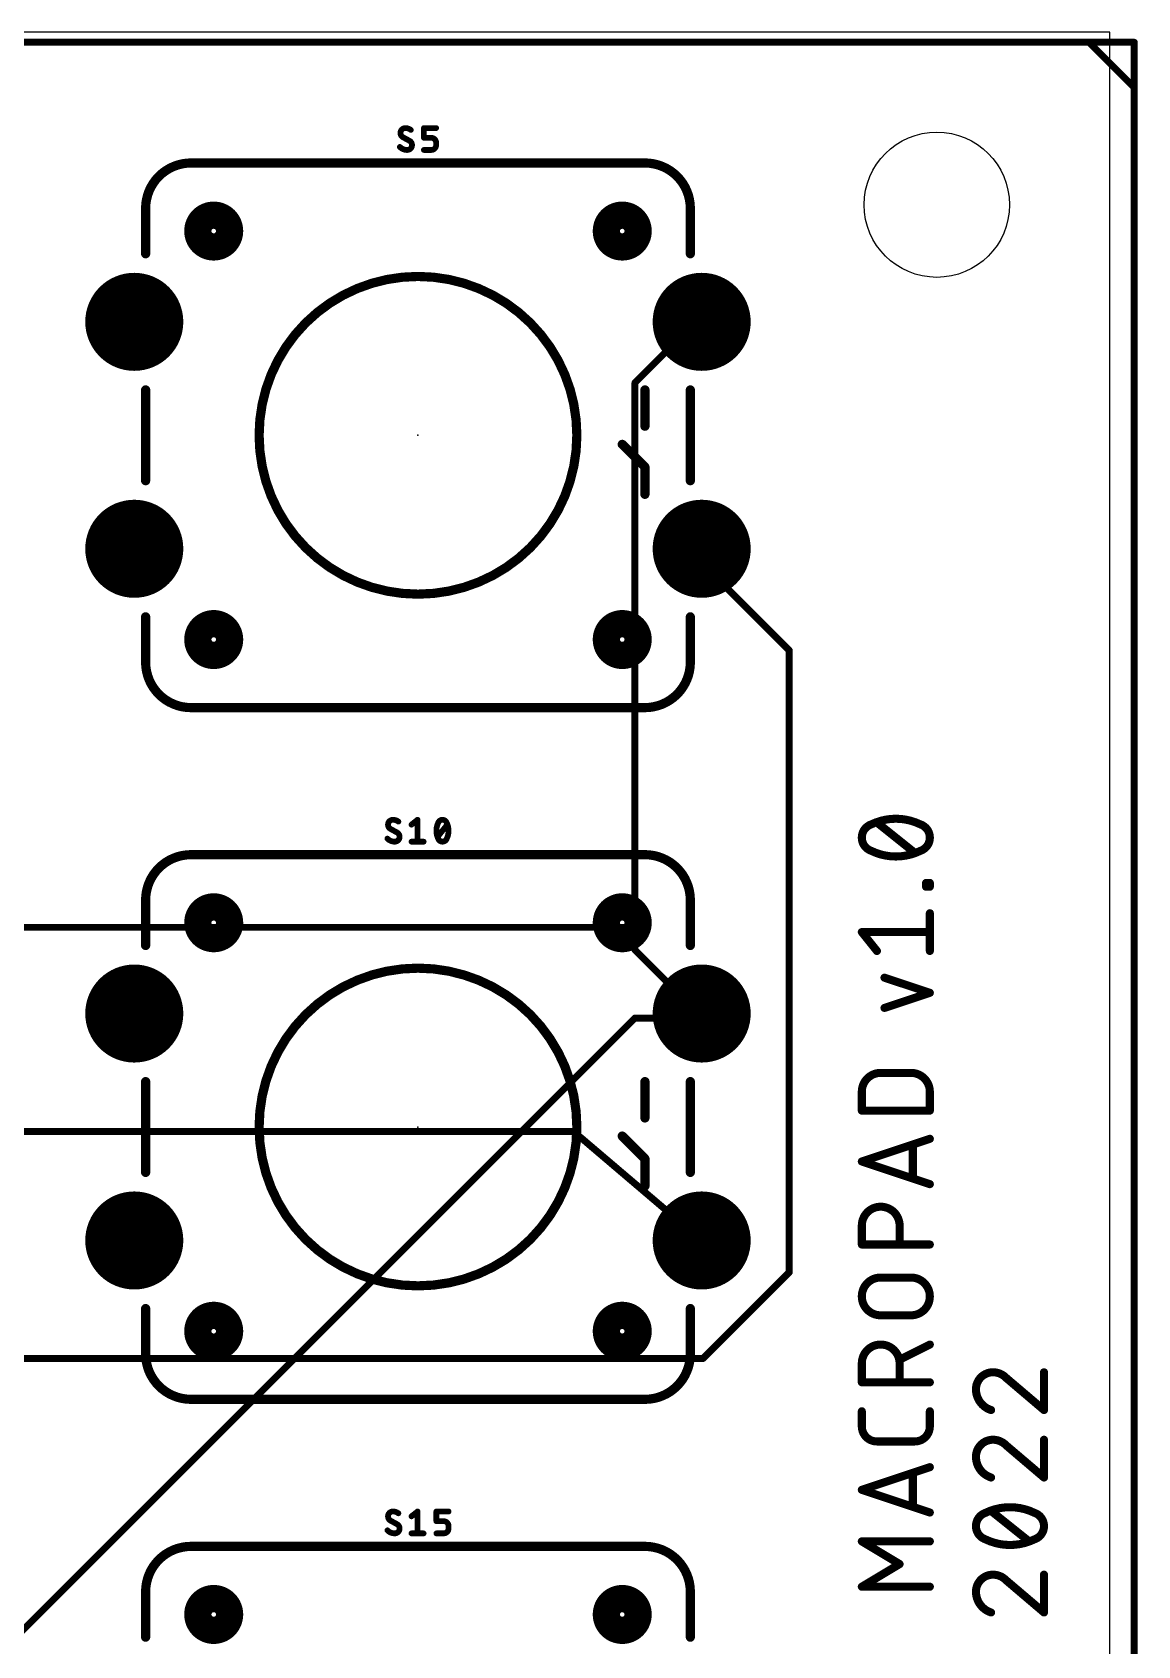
# Model space of a CAD drawing. Extents: x -3 to 125, y 0 to 62.
# Drawn here: x 100.72 to 125.08, y 26.67 to 62.22 of the extents above; entities that cross this region are included whole.
import ezdxf

# ---------------------------------------------------------------- set-up
doc = ezdxf.new("R2010")
doc.units = 0
for name, color, linetype in [('1', 12, 'CONTINUOUS'), ('16', 132, 'CONTINUOUS'), ('17', 122, 'CONTINUOUS'), ('20', 31, 'CONTINUOUS'), ('21', 251, 'CONTINUOUS'), ('23', 53, 'CONTINUOUS'), ('25', 251, 'CONTINUOUS'), ('51', 251, 'CONTINUOUS')]:
    doc.layers.add(name, color=color, linetype=linetype)

# ---------------------------------------------------------------- blocks, each defined once
blk = doc.blocks.new('ROUNDP')
at = {"const_width": 0.5}
blk.add_lwpolyline([(0, -0.25, 1), (0, 0.25, 1), (0, -0.25)], format="xyb", dxfattribs=at)

msp = doc.modelspace()

# ---------------------------------------------------------------- linework, layer by layer
at = {"layer": '1', "const_width": 0.1524}
for points in [[(124, 62), (0, 62)], [(125, 61), (124, 62)], [(125, 0), (125, 61)], [(115, 55.5), (115.47, 55.84)], [(115, 55.5), (114, 54.5)], [(114, 54.5), (114, 42.5)], [(115.5, 50.5), (115.47, 50.84)], [(115.5, 50.5), (117.4, 48.6)], [(117.4, 48.6), (117.4, 34.9)], [(114, 42.5), (100.5, 42.5)], [(114, 42.5), (114, 42)], [(114, 42), (115, 41)], [(115, 41), (115.47, 40.6)], [(112.65, 38), (28.5, 38)], [(112.65, 38), (115.47, 35.6)], [(117.4, 34.9), (115.5, 33)], [(115.5, 33), (37, 33)]]:
    msp.add_lwpolyline(points, dxfattribs=at)
at = {"layer": '1', "const_width": 0.0762}
for points in [[(124.0269, 62.0269, 1), (123.9731, 61.9731)], [(124, 61.9619, 1), (124, 62.0381)], [(125.0381, 61, 1), (124.9619, 61)], [(124.9731, 60.9731, 1), (125.0269, 61.0269)], [(115.4923, 55.8091, 1), (115.4477, 55.8709)], [(114.9777, 55.5309, 1), (115.0223, 55.4691)], [(115.0269, 55.4731, 1), (114.9731, 55.5269)], [(114.0381, 54.5, 1), (113.9619, 54.5)], [(113.9731, 54.5269, 1), (114.0269, 54.4731)], [(115.508, 50.8433, 1), (115.432, 50.8367)], [(115.5269, 50.5269, 1), (115.4731, 50.4731)], [(115.462, 50.4967, 1), (115.538, 50.5033)], [(117.4381, 48.6, 1), (117.3619, 48.6)], [(117.3731, 48.5731, 1), (117.4269, 48.6269)], [(114.0381, 42.5, 1), (113.9619, 42.5)], [(113.9619, 42.5, 1), (114.0381, 42.5)], [(114, 42.4619, 1), (114, 42.5381)], [(113.9619, 42, 1), (114.0381, 42)], [(114.0269, 42.0269, 1), (113.9731, 41.9731)], [(115.0247, 41.029, 1), (114.9753, 40.971)], [(114.9731, 40.9731, 1), (115.0269, 41.0269)], [(115.4453, 40.571, 1), (115.4947, 40.629)], [(112.6747, 38.029, 1), (112.6253, 37.971)], [(112.65, 37.9619, 1), (112.65, 38.0381)], [(115.4453, 35.571, 1), (115.4947, 35.629)], [(117.3619, 34.9, 1), (117.4381, 34.9)], [(117.4269, 34.8731, 1), (117.3731, 34.9269)], [(115.4731, 33.0269, 1), (115.5269, 32.9731)], [(115.5, 32.9619, 1), (115.5, 33.0381)]]:
    msp.add_lwpolyline(points, format="xyb", dxfattribs=at)
at = {"layer": '16', "const_width": 0.1524}
for points in [[(125, 62), (0, 62)], [(125, 0), (125, 62)], [(114, 40.5), (99, 25.5)], [(115, 40.5), (114, 40.5)], [(115, 40.5), (115.47, 40.6)]]:
    msp.add_lwpolyline(points, dxfattribs=at)
at = {"layer": '16', "const_width": 0.0762}
for points in [[(125.0381, 62, 1), (124.9619, 62)], [(125, 61.9619, 1), (125, 62.0381)], [(114, 40.5381, 1), (114, 40.4619)], [(114.0269, 40.4731, 1), (113.9731, 40.5269)], [(114.9921, 40.5373, 1), (115.0079, 40.4627)], [(115, 40.4619, 1), (115, 40.5381)], [(115.4779, 40.5627, 1), (115.4621, 40.6373)]]:
    msp.add_lwpolyline(points, format="xyb", dxfattribs=at)
at = {"layer": '20'}
for p, q in [((124.46, 62.22), (0, 62.22)), ((124.46, 0), (124.46, 62.22))]:
    msp.add_line(p, q, dxfattribs=at)
msp.add_circle((120.65, 58.42), 1.6, dxfattribs=at)
at = {"layer": '21'}
for points, const_width in [([(104.22, 59.34, 0.4142), (103.22, 58.34)], 0.2032), ([(104.22, 59.3908, 1), (104.22, 59.2892)], 0.1016), ([(104.22, 59.2892, 1), (104.22, 59.3908)], 0.1016), ([(115.22, 58.34, 0.4142), (114.22, 59.34)], 0.2032), ([(114.22, 59.3908, 1), (114.22, 59.2892)], 0.1016), ([(114.22, 59.2892, 1), (114.22, 59.3908)], 0.1016), ([(103.2708, 58.34, 1), (103.1692, 58.34)], 0.1016), ([(103.1692, 58.34, 1), (103.2708, 58.34)], 0.1016), ([(104.72, 57.54, 1), (104.72, 58.14, 1), (104.72, 57.54)], 0.7), ([(113.72, 57.54, 1), (113.72, 58.14, 1), (113.72, 57.54)], 0.7), ([(115.2708, 58.34, 1), (115.1692, 58.34)], 0.1016), ([(115.1692, 58.34, 1), (115.2708, 58.34)], 0.1016), ([(103.1692, 57.34, 1), (103.2708, 57.34)], 0.1016), ([(115.1692, 57.34, 1), (115.2708, 57.34)], 0.1016), ([(109.22, 49.84, 1), (109.22, 56.84, 1), (109.22, 49.84)], 0.2032), ([(103.2708, 54.34, 1), (103.1692, 54.34)], 0.1016), ([(115.2708, 54.34, 1), (115.1692, 54.34)], 0.1016), ([(103.1692, 52.34, 1), (103.2708, 52.34)], 0.1016), ([(115.1692, 52.34, 1), (115.2708, 52.34)], 0.1016), ([(103.2708, 49.34, 1), (103.1692, 49.34)], 0.1016), ([(104.72, 48.54, 1), (104.72, 49.14, 1), (104.72, 48.54)], 0.7), ([(113.72, 48.54, 1), (113.72, 49.14, 1), (113.72, 48.54)], 0.7), ([(115.2708, 49.34, 1), (115.1692, 49.34)], 0.1016), ([(103.22, 48.34, 0.4142), (104.22, 47.34)], 0.2032), ([(103.2708, 48.34, 1), (103.1692, 48.34)], 0.1016), ([(103.1692, 48.34, 1), (103.2708, 48.34)], 0.1016), ([(114.22, 47.34, 0.4142), (115.22, 48.34)], 0.2032), ([(115.2708, 48.34, 1), (115.1692, 48.34)], 0.1016), ([(115.1692, 48.34, 1), (115.2708, 48.34)], 0.1016), ([(104.22, 47.3908, 1), (104.22, 47.2892)], 0.1016), ([(104.22, 47.2892, 1), (104.22, 47.3908)], 0.1016), ([(114.22, 47.3908, 1), (114.22, 47.2892)], 0.1016), ([(114.22, 47.2892, 1), (114.22, 47.3908)], 0.1016), ([(119.206, 44.7673, 0.3205), (118.9979, 44.4759)], 0.1778), ([(119.7472, 44.8922, 0.1139), (119.206, 44.7673)], 0.1778), ([(119.1866, 44.8072, 1), (119.2255, 44.7273)], 0.0889), ([(119.2205, 44.7252, 1), (119.1916, 44.8093)], 0.0889), ([(119.3587, 44.8436, 1), (119.3032, 44.7742)], 0.0889), ([(120.2884, 44.7673, 0.1139), (119.7472, 44.8922)], 0.1778), ([(119.7472, 44.9366, 1), (119.7472, 44.8477)], 0.0889), ([(119.7472, 44.8477, 1), (119.7472, 44.9366)], 0.0889), ([(120.3028, 44.8093, 1), (120.2739, 44.7252)], 0.0889), ([(120.4965, 44.4759, 0.3205), (120.2884, 44.7673)], 0.1778), ([(120.2689, 44.7273, 1), (120.3078, 44.8072)], 0.0889), ([(118.9979, 44.4759, 0.3205), (119.206, 44.1845)], 0.1778), ([(119.0423, 44.4759, 1), (118.9535, 44.4759)], 0.0889), ([(118.9535, 44.4759, 1), (119.0423, 44.4759)], 0.0889), ([(120.2884, 44.1845, 0.3205), (120.4965, 44.4759)], 0.1778), ([(120.5409, 44.4759, 1), (120.4521, 44.4759)], 0.0889), ([(120.4521, 44.4759, 1), (120.5409, 44.4759)], 0.0889), ([(104.22, 44.1, 0.4142), (103.22, 43.1)], 0.2032), ([(104.22, 44.1508, 1), (104.22, 44.0492)], 0.1016), ([(104.22, 44.0492, 1), (104.22, 44.1508)], 0.1016), ([(115.22, 43.1, 0.4142), (114.22, 44.1)], 0.2032), ([(114.22, 44.1508, 1), (114.22, 44.0492)], 0.1016), ([(114.22, 44.0492, 1), (114.22, 44.1508)], 0.1016), ([(119.206, 44.1845, 0.1139), (119.7472, 44.0596)], 0.1778), ([(119.2255, 44.2245, 1), (119.1866, 44.1445)], 0.0889), ([(119.1916, 44.1425, 1), (119.2205, 44.2266)], 0.0889), ([(119.7472, 44.0596, 0.1139), (120.2884, 44.1845)], 0.1778), ([(119.7472, 44.1041, 1), (119.7472, 44.0152)], 0.0889), ([(119.7472, 44.0152, 1), (119.7472, 44.1041)], 0.0889), ([(120.1357, 44.1082, 1), (120.1912, 44.1776)], 0.0889), ([(120.2739, 44.2266, 1), (120.3028, 44.1425)], 0.0889), ([(120.3078, 44.1445, 1), (120.2689, 44.2245)], 0.0889), ([(120.4577, 43.4769, 1), (120.3688, 43.4769)], 0.0889), ([(120.4132, 43.5214, 1), (120.4132, 43.4325)], 0.0889), ([(120.4132, 43.4381, 1), (120.4132, 43.3492)], 0.0889), ([(120.3688, 43.3937, 1), (120.4577, 43.3937)], 0.0889), ([(120.541, 43.4769, 1), (120.4521, 43.4769)], 0.0889), ([(120.4521, 43.3937, 1), (120.541, 43.3937)], 0.0889), ([(120.4965, 43.4325, 1), (120.4965, 43.5214)], 0.0889), ([(120.4965, 43.3492, 1), (120.4965, 43.4381)], 0.0889), ([(103.2708, 43.1, 1), (103.1692, 43.1)], 0.1016), ([(103.1692, 43.1, 1), (103.2708, 43.1)], 0.1016), ([(104.72, 42.3, 1), (104.72, 42.9, 1), (104.72, 42.3)], 0.7), ([(113.72, 42.3, 1), (113.72, 42.9, 1), (113.72, 42.3)], 0.7), ([(115.2708, 43.1, 1), (115.1692, 43.1)], 0.1016), ([(115.1692, 43.1, 1), (115.2708, 43.1)], 0.1016), ([(120.541, 42.811, 1), (120.4521, 42.811)], 0.0889), ([(119.0326, 42.4225, 1), (118.9632, 42.3669)], 0.0889), ([(118.9979, 42.4391, 1), (118.9979, 42.3502)], 0.0889), ([(120.4965, 42.3502, 1), (120.4965, 42.4391)], 0.0889), ([(103.1692, 42.1, 1), (103.2708, 42.1)], 0.1016), ([(115.1692, 42.1, 1), (115.2708, 42.1)], 0.1016), ([(119.2962, 41.9506, 1), (119.3656, 42.0062)], 0.0889), ([(120.4521, 41.9784, 1), (120.541, 41.9784)], 0.0889), ([(109.22, 34.6, 1), (109.22, 41.6, 1), (109.22, 34.6)], 0.2032), ([(119.5115, 41.432, 1), (119.4834, 41.3476)], 0.0889), ([(120.5106, 41.0146, 1), (120.4824, 41.0989)], 0.0889), ([(120.4824, 41.0146, 1), (120.5106, 41.0989)], 0.0889), ([(119.4834, 40.7659, 1), (119.5115, 40.6816)], 0.0889), ([(103.2708, 39.1, 1), (103.1692, 39.1)], 0.1016), ([(115.2708, 39.1, 1), (115.1692, 39.1)], 0.1016), ([(119.4142, 39.2927, 0.4142), (118.9979, 38.8765)], 0.1778), ([(119.4142, 39.3372, 1), (119.4142, 39.2483)], 0.0889), ([(119.4142, 39.2483, 1), (119.4142, 39.3372)], 0.0889), ([(120.4965, 38.8765, 0.4142), (120.0802, 39.2927)], 0.1778), ([(120.0802, 39.3372, 1), (120.0802, 39.2483)], 0.0889), ([(120.0802, 39.2483, 1), (120.0802, 39.3372)], 0.0889), ([(119.0423, 38.8765, 1), (118.9535, 38.8765)], 0.0889), ([(118.9535, 38.8765, 1), (119.0423, 38.8765)], 0.0889), ([(120.541, 38.8765, 1), (120.4521, 38.8765)], 0.0889), ([(120.4521, 38.8765, 1), (120.541, 38.8765)], 0.0889), ([(118.9979, 38.5046, 1), (118.9979, 38.4157)], 0.0889), ([(118.9535, 38.4602, 1), (119.0423, 38.4602)], 0.0889), ([(120.4521, 38.4602, 1), (120.541, 38.4602)], 0.0889), ([(120.4965, 38.4157, 1), (120.4965, 38.5046)], 0.0889), ([(120.1663, 37.715, 1), (120.0774, 37.715)], 0.0889), ([(120.5106, 37.7977, 1), (120.4824, 37.882)], 0.0889), ([(119.012, 37.3825, 1), (118.9838, 37.2982)], 0.0889), ([(118.9838, 37.3825, 1), (119.012, 37.2982)], 0.0889), ([(103.1692, 37.1, 1), (103.2708, 37.1)], 0.1016), ([(115.1692, 37.1, 1), (115.2708, 37.1)], 0.1016), ([(120.0774, 36.9657, 1), (120.1663, 36.9657)], 0.0889), ([(120.4824, 36.7986, 1), (120.5106, 36.883)], 0.0889), ([(119.8305, 35.9273, 1), (118.9979, 35.9273)], 0.1778), ([(119.0423, 35.9273, 1), (118.9535, 35.9273)], 0.0889), ([(118.9535, 35.9273, 1), (119.0423, 35.9273)], 0.0889), ([(119.8749, 35.9273, 1), (119.786, 35.9273)], 0.0889), ([(119.786, 35.9273, 1), (119.8749, 35.9273)], 0.0889), ([(118.9979, 35.5554, 1), (118.9979, 35.4665)], 0.0889), ([(118.9535, 35.511, 1), (119.0423, 35.511)], 0.0889), ([(119.786, 35.511, 1), (119.8749, 35.511)], 0.0889), ([(120.4965, 35.4665, 1), (120.4965, 35.5554)], 0.0889), ([(119.4142, 34.7834, 1), (119.4142, 33.9509)], 0.1778), ([(119.4142, 34.8279, 1), (119.4142, 34.739)], 0.0889), ([(119.4142, 34.739, 1), (119.4142, 34.8279)], 0.0889), ([(120.0802, 33.9509, 1), (120.0802, 34.7834)], 0.1778), ([(120.0802, 34.8279, 1), (120.0802, 34.739)], 0.0889), ([(120.0802, 34.739, 1), (120.0802, 34.8279)], 0.0889), ([(103.2708, 34.1, 1), (103.1692, 34.1)], 0.1016), ([(104.72, 33.3, 1), (104.72, 33.9, 1), (104.72, 33.3)], 0.7), ([(113.72, 33.3, 1), (113.72, 33.9, 1), (113.72, 33.3)], 0.7), ([(115.2708, 34.1, 1), (115.1692, 34.1)], 0.1016), ([(119.4142, 33.9953, 1), (119.4142, 33.9064)], 0.0889), ([(119.4142, 33.9064, 1), (119.4142, 33.9953)], 0.0889), ([(120.0802, 33.9953, 1), (120.0802, 33.9064)], 0.0889), ([(120.0802, 33.9064, 1), (120.0802, 33.9953)], 0.0889), ([(103.22, 33.1, 0.4142), (104.22, 32.1)], 0.2032), ([(103.2708, 33.1, 1), (103.1692, 33.1)], 0.1016), ([(103.1692, 33.1, 1), (103.2708, 33.1)], 0.1016), ([(114.22, 32.1, 0.4142), (115.22, 33.1)], 0.2032), ([(115.2708, 33.1, 1), (115.1692, 33.1)], 0.1016), ([(115.1692, 33.1, 1), (115.2708, 33.1)], 0.1016), ([(119.8305, 32.891, 1), (118.9979, 32.891)], 0.1778), ([(120.5164, 33.2675, 1), (120.4766, 33.347)], 0.0889), ([(119.0423, 32.891, 1), (118.9535, 32.891)], 0.0889), ([(118.9535, 32.891, 1), (119.0423, 32.891)], 0.0889), ([(119.8106, 33.014, 1), (119.8503, 32.9345)], 0.0889), ([(119.8749, 32.891, 1), (119.786, 32.891)], 0.0889), ([(119.786, 32.891, 1), (119.8749, 32.891)], 0.0889), ([(121.8872, 32.6963, 0.4142), (121.5125, 32.3217)], 0.1778), ([(121.8871, 32.7408, 1), (121.8872, 32.6519)], 0.0889), ([(122.1785, 32.5714, 0.2053), (121.8872, 32.6963)], 0.1778), ([(121.8872, 32.6519, 1), (121.8872, 32.7408)], 0.0889), ([(123.0555, 32.6963, 1), (122.9667, 32.6963)], 0.0889), ([(118.9979, 32.5192, 1), (118.9979, 32.4303)], 0.0889), ([(118.9535, 32.4747, 1), (119.0423, 32.4747)], 0.0889), ([(119.786, 32.4747, 1), (119.8749, 32.4747)], 0.0889), ([(120.4965, 32.4303, 1), (120.4965, 32.5192)], 0.0889), ([(121.5125, 32.3217, 0.3252), (121.8455, 31.8638)], 0.1778), ([(121.5569, 32.3217, 1), (121.4681, 32.3217)], 0.0889), ([(121.4681, 32.3217, 1), (121.557, 32.3217)], 0.0889), ([(122.2073, 32.6053, 1), (122.1498, 32.5376)], 0.0889), ([(122.1464, 32.5408, 1), (122.2107, 32.6021)], 0.0889), ([(104.22, 32.1508, 1), (104.22, 32.0492)], 0.1016), ([(104.22, 32.0492, 1), (104.22, 32.1508)], 0.1016), ([(114.22, 32.1508, 1), (114.22, 32.0492)], 0.1016), ([(114.22, 32.0492, 1), (114.22, 32.1508)], 0.1016), ([(119.0423, 31.8374, 1), (118.9535, 31.8374)], 0.0889), ([(120.541, 31.8374, 1), (120.4521, 31.8374)], 0.0889), ([(121.8318, 31.8215, 1), (121.8592, 31.906)], 0.0889), ([(122.9667, 31.8638, 1), (123.0555, 31.8638)], 0.0889), ([(122.9823, 31.8299, 1), (123.0399, 31.8976)], 0.0889), ([(118.9979, 31.5044, 0.4142), (119.3309, 31.1714)], 0.1778), ([(119.0423, 31.5044, 1), (118.9535, 31.5044)], 0.0889), ([(118.9535, 31.5044, 1), (119.0423, 31.5044)], 0.0889), ([(120.1635, 31.1714, 0.4142), (120.4965, 31.5044)], 0.1778), ([(120.541, 31.5044, 1), (120.4521, 31.5044)], 0.0889), ([(120.4521, 31.5044, 1), (120.541, 31.5044)], 0.0889), ([(121.8872, 31.2097, 0.4142), (121.5125, 30.8351)], 0.1778), ([(121.8871, 31.2542, 1), (121.8872, 31.1653)], 0.0889), ([(122.1785, 31.0848, 0.2053), (121.8872, 31.2097)], 0.1778), ([(121.8872, 31.1653, 1), (121.8872, 31.2542)], 0.0889), ([(123.0555, 31.2097, 1), (122.9667, 31.2097)], 0.0889), ([(119.3309, 31.2158, 1), (119.3309, 31.1269)], 0.0889), ([(119.3309, 31.1269, 1), (119.3309, 31.2158)], 0.0889), ([(120.1635, 31.2158, 1), (120.1635, 31.1269)], 0.0889), ([(120.1635, 31.1269, 1), (120.1635, 31.2158)], 0.0889), ([(122.2073, 31.1187, 1), (122.1498, 31.051)], 0.0889), ([(122.1464, 31.0542, 1), (122.2107, 31.1155)], 0.0889), ([(120.5106, 30.563, 1), (120.4824, 30.6473)], 0.0889), ([(121.5125, 30.8351, 0.3252), (121.8455, 30.3772)], 0.1778), ([(121.5569, 30.8351, 1), (121.4681, 30.8351)], 0.0889), ([(121.4681, 30.8351, 1), (121.557, 30.8351)], 0.0889), ([(120.1663, 30.4803, 1), (120.0774, 30.4803)], 0.0889), ([(121.8318, 30.3349, 1), (121.8592, 30.4195)], 0.0889), ([(122.9667, 30.3772, 1), (123.0555, 30.3772)], 0.0889), ([(122.9823, 30.3433, 1), (123.0399, 30.411)], 0.0889), ([(119.012, 30.1478, 1), (118.9838, 30.0635)], 0.0889), ([(118.9838, 30.1478, 1), (119.012, 30.0635)], 0.0889), ([(120.0774, 29.731, 1), (120.1663, 29.731)], 0.0889), ([(120.4824, 29.5639, 1), (120.5106, 29.6483)], 0.0889), ([(121.7206, 29.5983, 0.3205), (121.5125, 29.3069)], 0.1778), ([(122.2618, 29.7231, 0.1139), (121.7206, 29.5983)], 0.1778), ([(121.7012, 29.6382, 1), (121.7401, 29.5583)], 0.0889), ([(121.7351, 29.5562, 1), (121.7062, 29.6403)], 0.0889), ([(121.8733, 29.6746, 1), (121.8178, 29.6052)], 0.0889), ([(122.2618, 29.7676, 1), (122.2618, 29.6787)], 0.0889), ([(122.803, 29.5983, 0.1139), (122.2618, 29.7231)], 0.1778), ([(122.2618, 29.6787, 1), (122.2618, 29.7676)], 0.0889), ([(122.8174, 29.6403, 1), (122.7885, 29.5562)], 0.0889), ([(123.0111, 29.3069, 0.3205), (122.803, 29.5983)], 0.1778), ([(122.7835, 29.5583, 1), (122.8224, 29.6382)], 0.0889), ([(121.5125, 29.3069, 0.3205), (121.7206, 29.0155)], 0.1778), ([(121.557, 29.3069, 1), (121.4681, 29.3069)], 0.0889), ([(121.4681, 29.3069, 1), (121.5569, 29.3069)], 0.0889), ([(122.803, 29.0155, 0.3205), (123.0111, 29.3069)], 0.1778), ([(123.0555, 29.3069, 1), (122.9667, 29.3069)], 0.0889), ([(122.9667, 29.3069, 1), (123.0555, 29.3069)], 0.0889), ([(104.22, 28.86, 0.4142), (103.22, 27.86)], 0.2032), ([(104.22, 28.9108, 1), (104.22, 28.8092)], 0.1016), ([(104.22, 28.8092, 1), (104.22, 28.9108)], 0.1016), ([(115.22, 27.86, 0.4142), (114.22, 28.86)], 0.2032), ([(114.22, 28.9108, 1), (114.22, 28.8092)], 0.1016), ([(114.22, 28.8092, 1), (114.22, 28.9108)], 0.1016), ([(119.0208, 29.0081, 1), (118.975, 28.9318)], 0.0889), ([(118.9979, 29.0144, 1), (118.9979, 28.9255)], 0.0889), ([(120.4965, 28.9255, 1), (120.4965, 29.0144)], 0.0889), ([(121.7206, 29.0155, 0.1139), (122.2618, 28.8906)], 0.1778), ([(121.7401, 29.0554, 1), (121.7012, 28.9755)], 0.0889), ([(121.7062, 28.9734, 1), (121.7351, 29.0575)], 0.0889), ([(122.2618, 28.8906, 0.1139), (122.803, 29.0155)], 0.1778), ([(122.2618, 28.935, 1), (122.2618, 28.8461)], 0.0889), ([(122.2618, 28.8461, 1), (122.2618, 28.935)], 0.0889), ([(122.6503, 28.9391, 1), (122.7058, 29.0086)], 0.0889), ([(122.7885, 29.0575, 1), (122.8174, 28.9734)], 0.0889), ([(122.8224, 28.9755, 1), (122.7835, 29.0554)], 0.0889), ([(119.8533, 28.4323, 1), (119.8076, 28.5085)], 0.0889), ([(119.8076, 28.4323, 1), (119.8533, 28.5085)], 0.0889), ([(121.8872, 28.2366, 0.4142), (121.5125, 27.8619)], 0.1778), ([(121.8871, 28.281, 1), (121.8872, 28.1921)], 0.0889), ([(122.1785, 28.1117, 0.2053), (121.8872, 28.2366)], 0.1778), ([(121.8872, 28.1921, 1), (121.8872, 28.281)], 0.0889), ([(122.2073, 28.1456, 1), (122.1498, 28.0778)], 0.0889), ([(122.1464, 28.081, 1), (122.2107, 28.1423)], 0.0889), ([(123.0555, 28.2366, 1), (122.9667, 28.2366)], 0.0889), ([(103.2708, 27.86, 1), (103.1692, 27.86)], 0.1016), ([(103.1692, 27.86, 1), (103.2708, 27.86)], 0.1016), ([(104.72, 27.06, 1), (104.72, 27.66, 1), (104.72, 27.06)], 0.7), ([(113.72, 27.06, 1), (113.72, 27.66, 1), (113.72, 27.06)], 0.7), ([(115.2708, 27.86, 1), (115.1692, 27.86)], 0.1016), ([(115.1692, 27.86, 1), (115.2708, 27.86)], 0.1016), ([(118.9979, 28.0153, 1), (118.9979, 27.9264)], 0.0889), ([(118.975, 28.009, 1), (119.0208, 27.9328)], 0.0889), ([(120.4965, 27.9264, 1), (120.4965, 28.0153)], 0.0889), ([(121.5125, 27.8619, 0.3252), (121.8455, 27.404)], 0.1778), ([(121.5569, 27.8619, 1), (121.4681, 27.8619)], 0.0889), ([(121.4681, 27.8619, 1), (121.557, 27.8619)], 0.0889), ([(121.8318, 27.3617, 1), (121.8592, 27.4463)], 0.0889), ([(122.9667, 27.404, 1), (123.0555, 27.404)], 0.0889), ([(122.9823, 27.3701, 1), (123.0399, 27.4379)], 0.0889), ([(103.1692, 26.86, 1), (103.2708, 26.86)], 0.1016), ([(115.1692, 26.86, 1), (115.2708, 26.86)], 0.1016)]:
    msp.add_lwpolyline(points, format="xyb", dxfattribs=dict(at, const_width=const_width))
for points, const_width in [([(104.22, 59.34), (114.22, 59.34)], 0.2032), ([(103.22, 57.34), (103.22, 58.34)], 0.2032), ([(115.22, 58.34), (115.22, 57.34)], 0.2032), ([(103.22, 52.34), (103.22, 54.34)], 0.2032), ([(115.22, 54.34), (115.22, 52.34)], 0.2032), ([(103.22, 48.34), (103.22, 49.34)], 0.2032), ([(115.22, 49.34), (115.22, 48.34)], 0.2032), ([(114.22, 47.34), (104.22, 47.34)], 0.2032), ([(120.1635, 44.1429), (119.3309, 44.8089)], 0.1778), ([(104.22, 44.1), (114.22, 44.1)], 0.2032), ([(120.4132, 43.3937), (120.4132, 43.4769)], 0.1778), ([(120.4132, 43.4769), (120.4965, 43.4769)], 0.1778), ([(120.4965, 43.3937), (120.4132, 43.3937)], 0.1778), ([(120.4965, 43.4769), (120.4965, 43.3937)], 0.1778), ([(103.22, 42.1), (103.22, 43.1)], 0.2032), ([(115.22, 43.1), (115.22, 42.1)], 0.2032), ([(120.4965, 41.9784), (120.4965, 42.811)], 0.1778), ([(119.3309, 41.9784), (118.9979, 42.3947)], 0.1778), ([(118.9979, 42.3947), (120.4965, 42.3947)], 0.1778), ([(120.4965, 41.0568), (119.4974, 41.3898)], 0.1778), ([(119.4974, 40.7238), (120.4965, 41.0568)], 0.1778), ([(103.22, 37.1), (103.22, 39.1)], 0.2032), ([(115.22, 39.1), (115.22, 37.1)], 0.2032), ([(119.4142, 39.2927), (120.0802, 39.2927)], 0.1778), ([(118.9979, 38.4602), (118.9979, 38.8765)], 0.1778), ([(120.4965, 38.8765), (120.4965, 38.4602)], 0.1778), ([(120.4965, 38.4602), (118.9979, 38.4602)], 0.1778), ([(118.9979, 37.3403), (120.4965, 37.8399)], 0.1778), ([(120.1219, 37.715), (120.1219, 36.9657)], 0.1778), ([(120.4965, 36.8408), (118.9979, 37.3403)], 0.1778), ([(118.9979, 35.511), (118.9979, 35.9273)], 0.1778), ([(119.8305, 35.9273), (119.8305, 35.511)], 0.1778), ([(120.4965, 35.511), (118.9979, 35.511)], 0.1778), ([(119.4142, 34.7834), (120.0802, 34.7834)], 0.1778), ([(103.22, 33.1), (103.22, 34.1)], 0.2032), ([(115.22, 34.1), (115.22, 33.1)], 0.2032), ([(120.0802, 33.9509), (119.4142, 33.9509)], 0.1778), ([(120.4965, 33.3073), (119.8305, 32.9742)], 0.1778), ([(118.9979, 32.4747), (118.9979, 32.891)], 0.1778), ([(119.8305, 32.891), (119.8305, 32.4747)], 0.1778), ([(123.0111, 31.8638), (123.0111, 32.6963)], 0.1778), ([(120.4965, 32.4747), (118.9979, 32.4747)], 0.1778), ([(122.1785, 32.5714), (123.0111, 31.8638)], 0.1778), ([(114.22, 32.1), (104.22, 32.1)], 0.2032), ([(118.9979, 31.5044), (118.9979, 31.8374)], 0.1778), ([(120.4965, 31.8374), (120.4965, 31.5044)], 0.1778), ([(123.0111, 30.3772), (123.0111, 31.2097)], 0.1778), ([(120.1635, 31.1714), (119.3309, 31.1714)], 0.1778), ([(122.1785, 31.0848), (123.0111, 30.3772)], 0.1778), ([(118.9979, 30.1056), (120.4965, 30.6052)], 0.1778), ([(120.1219, 30.4803), (120.1219, 29.731)], 0.1778), ([(120.4965, 29.6061), (118.9979, 30.1056)], 0.1778), ([(122.6781, 28.9738), (121.8455, 29.6399)], 0.1778), ([(104.22, 28.86), (114.22, 28.86)], 0.2032), ([(119.8305, 28.4704), (118.9979, 28.9699)], 0.1778), ([(118.9979, 28.9699), (120.4965, 28.9699)], 0.1778), ([(118.9979, 27.9709), (119.8305, 28.4704)], 0.1778), ([(122.1785, 28.1117), (123.0111, 27.404)], 0.1778), ([(123.0111, 27.404), (123.0111, 28.2366)], 0.1778), ([(103.22, 26.86), (103.22, 27.86)], 0.2032), ([(115.22, 27.86), (115.22, 26.86)], 0.2032), ([(120.4965, 27.9709), (118.9979, 27.9709)], 0.1778)]:
    msp.add_lwpolyline(points, dxfattribs=dict(at, const_width=const_width))
at = {"layer": '23'}
for p in [(109.22, 53.34), (109.22, 38.1)]:
    msp.add_point(p, dxfattribs=at)
at = {"layer": '25'}
for points, const_width in [([(108.9414, 60.1091, 0.4142), (108.8342, 60.0019)], 0.127), ([(109.0621, 60.0689, 0.1623), (108.9414, 60.1091)], 0.127), ([(108.9414, 60.1408, 1), (108.9414, 60.0774)], 0.0635), ([(108.9414, 60.0773, 1), (108.9414, 60.1408)], 0.0635), ([(109.043, 60.0435, 1), (109.0811, 60.0943)], 0.0635), ([(109.3511, 60.1409, 1), (109.3511, 60.0774)], 0.0635), ([(109.3829, 60.1091, 1), (109.3194, 60.1091)], 0.0635), ([(109.6192, 60.0774, 1), (109.6192, 60.1409)], 0.0635), ([(108.8208, 59.6935, 0.2), (108.9816, 59.6265)], 0.127), ([(108.8433, 59.7159, 1), (108.7982, 59.6712)], 0.0635), ([(108.8342, 60.0019, 0.2656), (108.8878, 59.908)], 0.127), ([(108.8659, 60.0019, 1), (108.8024, 60.0019)], 0.0635), ([(108.8024, 60.0019, 1), (108.8659, 60.0019)], 0.0635), ([(108.903, 59.9359, 1), (108.8726, 59.8801)], 0.0635), ([(108.8717, 59.8807, 1), (108.9039, 59.9354)], 0.0635), ([(108.9816, 59.6265, 0.4142), (109.0889, 59.7337)], 0.127), ([(109.0514, 59.8549, 1), (109.0191, 59.8002)], 0.0635), ([(109.0889, 59.7337, 0.2656), (109.0353, 59.8276)], 0.127), ([(109.0201, 59.7997, 1), (109.0505, 59.8555)], 0.0635), ([(109.1206, 59.7337, 1), (109.0571, 59.7337)], 0.0635), ([(109.0571, 59.7337, 1), (109.1206, 59.7337)], 0.0635), ([(109.3511, 59.9264, 1), (109.3511, 59.8629)], 0.0635), ([(109.3194, 59.8946, 1), (109.3829, 59.8946)], 0.0635), ([(109.512, 59.9264, 1), (109.512, 59.8629)], 0.0635), ([(109.6192, 59.7874, 0.4142), (109.512, 59.8946)], 0.127), ([(109.512, 59.6265, 0.4142), (109.6192, 59.7337)], 0.127), ([(109.512, 59.8629, 1), (109.512, 59.9264)], 0.0635), ([(109.651, 59.7874, 1), (109.5875, 59.7874)], 0.0635), ([(109.5875, 59.7874, 1), (109.651, 59.7874)], 0.0635), ([(109.651, 59.7337, 1), (109.5875, 59.7337)], 0.0635), ([(109.5875, 59.7337, 1), (109.651, 59.7337)], 0.0635), ([(108.9816, 59.6583, 1), (108.9816, 59.5947)], 0.0635), ([(108.9816, 59.5948, 1), (108.9816, 59.6582)], 0.0635), ([(109.3511, 59.6583, 1), (109.3511, 59.5947)], 0.0635), ([(109.512, 59.6583, 1), (109.512, 59.5947)], 0.0635), ([(109.512, 59.5947, 1), (109.512, 59.6583)], 0.0635), ([(108.5916, 44.7619, 1), (108.5281, 44.7619)], 0.0635), ([(108.5281, 44.7619, 1), (108.5916, 44.7619)], 0.0635), ([(108.6671, 44.8691, 0.4142), (108.5599, 44.7619)], 0.127), ([(108.5599, 44.7619, 0.2656), (108.6135, 44.668)], 0.127), ([(108.7878, 44.8289, 0.1623), (108.6671, 44.8691)], 0.127), ([(108.6671, 44.9008, 1), (108.6671, 44.8374)], 0.0635), ([(108.6671, 44.8373, 1), (108.6671, 44.9008)], 0.0635), ([(108.7687, 44.8035, 1), (108.8068, 44.8543)], 0.0635), ([(109.057, 44.7866, 1), (109.0966, 44.7371)], 0.0635), ([(109.2426, 44.8691, 1), (109.1791, 44.8691)], 0.0635), ([(109.2307, 44.8443, 1), (109.191, 44.8939)], 0.0635), ([(109.6657, 44.8021, 0.1139), (109.6254, 44.6278)], 0.127), ([(109.6356, 44.8124, 1), (109.6957, 44.7918)], 0.0635), ([(109.7595, 44.8691, 0.3205), (109.6657, 44.8021)], 0.127), ([(109.6942, 44.7882, 1), (109.6371, 44.816)], 0.0635), ([(109.8533, 44.8021, 0.3205), (109.7595, 44.8691)], 0.127), ([(109.7595, 44.9008, 1), (109.7595, 44.8374)], 0.0635), ([(109.7595, 44.8374, 1), (109.7595, 44.9008)], 0.0635), ([(109.8935, 44.6278, 0.1139), (109.8533, 44.8021)], 0.127), ([(109.8819, 44.816, 1), (109.8248, 44.7882)], 0.0635), ([(109.8233, 44.7918, 1), (109.8834, 44.8124)], 0.0635), ([(109.8915, 44.742, 1), (109.8419, 44.7817)], 0.0635), ([(108.5465, 44.4535, 0.2), (108.7073, 44.3865)], 0.127), ([(108.569, 44.4759, 1), (108.5239, 44.4312)], 0.0635), ([(108.6287, 44.6959, 1), (108.5983, 44.6401)], 0.0635), ([(108.5974, 44.6407, 1), (108.6296, 44.6954)], 0.0635), ([(108.7073, 44.3865, 0.4142), (108.8146, 44.4937)], 0.127), ([(108.7073, 44.4183, 1), (108.7073, 44.3548)], 0.0635), ([(108.7073, 44.3548, 1), (108.7073, 44.4182)], 0.0635), ([(108.8146, 44.4937, 0.2656), (108.7609, 44.5876)], 0.127), ([(108.7771, 44.6149, 1), (108.7448, 44.5602)], 0.0635), ([(108.7457, 44.5597, 1), (108.7761, 44.6155)], 0.0635), ([(108.8463, 44.4937, 1), (108.7828, 44.4937)], 0.0635), ([(108.7828, 44.4937, 1), (108.8463, 44.4937)], 0.0635), ([(109.0768, 44.4183, 1), (109.0768, 44.3548)], 0.0635), ([(109.3449, 44.3548, 1), (109.3449, 44.4183)], 0.0635), ([(109.6254, 44.6278, 0.1139), (109.6657, 44.4535)], 0.127), ([(109.6572, 44.6278, 1), (109.5937, 44.6278)], 0.0635), ([(109.5937, 44.6278, 1), (109.6572, 44.6278)], 0.0635), ([(109.6275, 44.5136, 1), (109.677, 44.4739)], 0.0635), ([(109.6957, 44.4638, 1), (109.6356, 44.4432)], 0.0635), ([(109.6657, 44.4535, 0.3205), (109.7595, 44.3865)], 0.127), ([(109.6371, 44.4396, 1), (109.6942, 44.4674)], 0.0635), ([(109.7595, 44.3865, 0.3205), (109.8533, 44.4535)], 0.127), ([(109.7595, 44.4182, 1), (109.7595, 44.3548)], 0.0635), ([(109.7595, 44.3548, 1), (109.7595, 44.4182)], 0.0635), ([(109.8533, 44.4535, 0.1139), (109.8935, 44.6278)], 0.127), ([(109.8248, 44.4674, 1), (109.8819, 44.4396)], 0.0635), ([(109.8834, 44.4432, 1), (109.8233, 44.4638)], 0.0635), ([(109.9253, 44.6278, 1), (109.8618, 44.6278)], 0.0635), ([(109.8618, 44.6278, 1), (109.9253, 44.6278)], 0.0635), ([(109.1791, 44.3865, 1), (109.2426, 44.3865)], 0.0635), ([(108.5916, 29.5219, 1), (108.5281, 29.5219)], 0.0635), ([(108.5281, 29.5219, 1), (108.5916, 29.5219)], 0.0635), ([(108.6671, 29.6291, 0.4142), (108.5599, 29.5219)], 0.127), ([(108.5599, 29.5219, 0.2656), (108.6135, 29.428)], 0.127), ([(108.7878, 29.5889, 0.1623), (108.6671, 29.6291)], 0.127), ([(108.6671, 29.6608, 1), (108.6671, 29.5974)], 0.0635), ([(108.6671, 29.5973, 1), (108.6671, 29.6608)], 0.0635), ([(108.7687, 29.5635, 1), (108.8068, 29.6143)], 0.0635), ([(109.057, 29.5466, 1), (109.0966, 29.4971)], 0.0635), ([(109.2426, 29.6291, 1), (109.1791, 29.6291)], 0.0635), ([(109.2307, 29.6043, 1), (109.191, 29.6539)], 0.0635), ([(109.6572, 29.6291, 1), (109.5937, 29.6291)], 0.0635), ([(109.6254, 29.6608, 1), (109.6254, 29.5974)], 0.0635), ([(109.8935, 29.5974, 1), (109.8935, 29.6608)], 0.0635), ([(108.5465, 29.2135, 0.2), (108.7073, 29.1465)], 0.127), ([(108.569, 29.2359, 1), (108.5239, 29.1912)], 0.0635), ([(108.6287, 29.4559, 1), (108.5983, 29.4001)], 0.0635), ([(108.5974, 29.4007, 1), (108.6296, 29.4554)], 0.0635), ([(108.7073, 29.1465, 0.4142), (108.8146, 29.2537)], 0.127), ([(108.7073, 29.1782, 1), (108.7073, 29.1148)], 0.0635), ([(108.7073, 29.1148, 1), (108.7073, 29.1782)], 0.0635), ([(108.8146, 29.2537, 0.2656), (108.7609, 29.3476)], 0.127), ([(108.7771, 29.3749, 1), (108.7448, 29.3202)], 0.0635), ([(108.7457, 29.3197, 1), (108.7761, 29.3755)], 0.0635), ([(108.8463, 29.2537, 1), (108.7828, 29.2537)], 0.0635), ([(108.7828, 29.2537, 1), (108.8463, 29.2537)], 0.0635), ([(109.0768, 29.1782, 1), (109.0768, 29.1148)], 0.0635), ([(109.1791, 29.1465, 1), (109.2426, 29.1465)], 0.0635), ([(109.3449, 29.1148, 1), (109.3449, 29.1782)], 0.0635), ([(109.6254, 29.4464, 1), (109.6254, 29.3829)], 0.0635), ([(109.5937, 29.4146, 1), (109.6572, 29.4146)], 0.0635), ([(109.6254, 29.1782, 1), (109.6254, 29.1148)], 0.0635), ([(109.7863, 29.4464, 1), (109.7863, 29.3829)], 0.0635), ([(109.8935, 29.3074, 0.4142), (109.7863, 29.4146)], 0.127), ([(109.7863, 29.1465, 0.4142), (109.8935, 29.2537)], 0.127), ([(109.7863, 29.1782, 1), (109.7863, 29.1148)], 0.0635), ([(109.7863, 29.3829, 1), (109.7863, 29.4464)], 0.0635), ([(109.7863, 29.1148, 1), (109.7863, 29.1782)], 0.0635), ([(109.9253, 29.3074, 1), (109.8618, 29.3074)], 0.0635), ([(109.8618, 29.3074, 1), (109.9253, 29.3074)], 0.0635), ([(109.9253, 29.2537, 1), (109.8618, 29.2537)], 0.0635), ([(109.8618, 29.2537, 1), (109.9253, 29.2537)], 0.0635)]:
    msp.add_lwpolyline(points, format="xyb", dxfattribs=dict(at, const_width=const_width))
at = {"layer": '25', "const_width": 0.127}
for points in [[(109.3511, 59.8946), (109.3511, 60.1091)], [(109.3511, 60.1091), (109.6192, 60.1091)], [(109.0353, 59.8276), (108.8878, 59.908)], [(109.512, 59.8946), (109.3511, 59.8946)], [(109.6192, 59.7337), (109.6192, 59.7874)], [(109.3511, 59.6265), (109.512, 59.6265)], [(109.0768, 44.7619), (109.2109, 44.8691)], [(109.2109, 44.8691), (109.2109, 44.3865)], [(109.6522, 44.4937), (109.8667, 44.7619)], [(108.7609, 44.5876), (108.6135, 44.668)], [(109.0768, 44.3865), (109.3449, 44.3865)], [(109.0768, 29.5219), (109.2109, 29.6291)], [(109.2109, 29.6291), (109.2109, 29.1465)], [(109.6254, 29.4146), (109.6254, 29.6291)], [(109.6254, 29.6291), (109.8935, 29.6291)], [(108.7609, 29.3476), (108.6135, 29.428)], [(109.0768, 29.1465), (109.3449, 29.1465)], [(109.7863, 29.4146), (109.6254, 29.4146)], [(109.6254, 29.1465), (109.7863, 29.1465)], [(109.8935, 29.2537), (109.8935, 29.3074)]]:
    msp.add_lwpolyline(points, dxfattribs=at)
at = {"layer": '51', "const_width": 0.2032}
for points in [[(114.22, 53.54), (114.22, 54.34)], [(114.22, 52.64), (113.72, 53.14)], [(114.22, 52.04), (114.22, 52.64)], [(114.22, 38.3), (114.22, 39.1)], [(114.22, 37.4), (113.72, 37.9)], [(114.22, 36.8), (114.22, 37.4)]]:
    msp.add_lwpolyline(points, dxfattribs=at)
at = {"layer": '51', "const_width": 0.1016}
for points in [[(114.2708, 54.34, 1), (114.1692, 54.34)], [(114.1692, 53.54, 1), (114.2708, 53.54)], [(113.7559, 53.1759, 1), (113.6841, 53.1041)], [(114.2708, 52.64, 1), (114.1692, 52.64)], [(114.1841, 52.6041, 1), (114.2559, 52.6759)], [(114.1692, 52.04, 1), (114.2708, 52.04)], [(114.2708, 39.1, 1), (114.1692, 39.1)], [(114.1692, 38.3, 1), (114.2708, 38.3)], [(113.7559, 37.9359, 1), (113.6841, 37.8641)], [(114.2708, 37.4, 1), (114.1692, 37.4)], [(114.1841, 37.3641, 1), (114.2559, 37.4359)], [(114.1692, 36.8, 1), (114.2708, 36.8)]]:
    msp.add_lwpolyline(points, format="xyb", dxfattribs=at)

# ---------------------------------------------------------------- block references
at = {"layer": '17', "xscale": 2.16, "yscale": 2.16}
for p in [(102.97, 55.84), (102.97, 55.84), (115.47, 55.84), (115.47, 55.84), (102.97, 50.84), (102.97, 50.84), (115.47, 50.84), (115.47, 50.84), (102.97, 40.6), (102.97, 40.6), (115.47, 40.6), (115.47, 40.6), (102.97, 35.6), (102.97, 35.6), (115.47, 35.6), (115.47, 35.6)]:
    msp.add_blockref('ROUNDP', p, dxfattribs=at)

doc.saveas('drawing.dxf')
